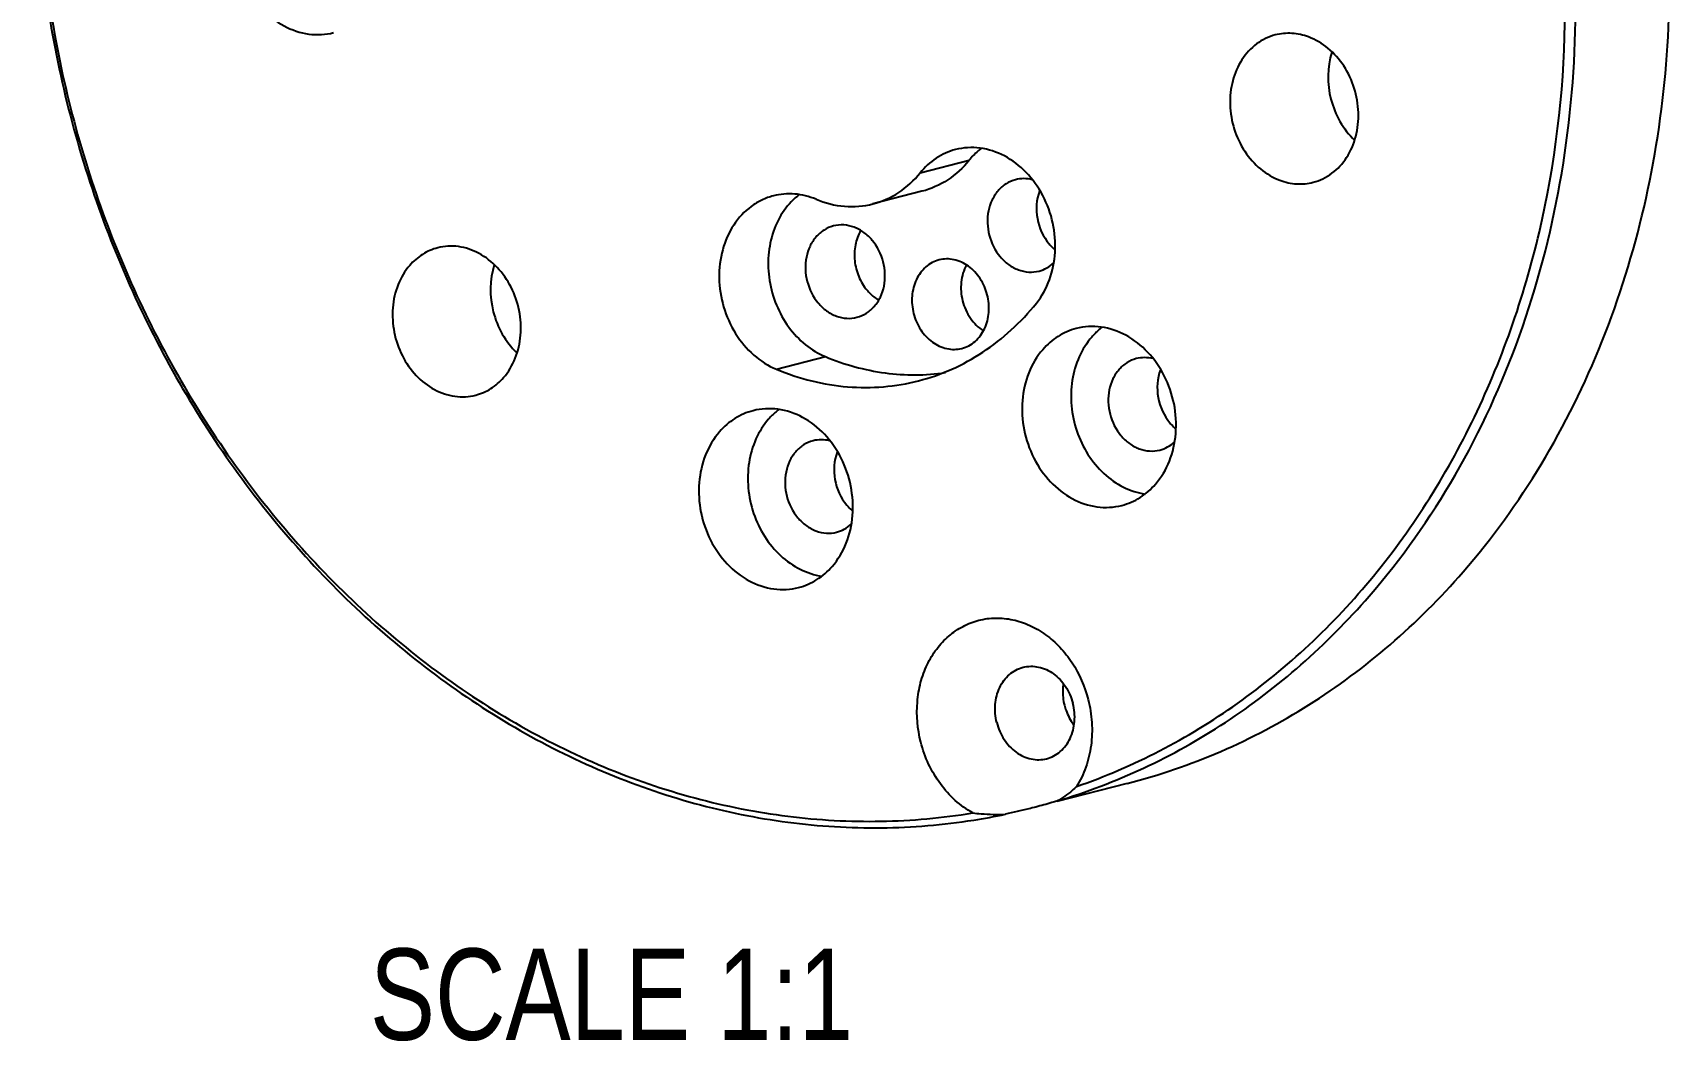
# Model space of a CAD drawing. Header units: millimetres. Extents: x 0 to 420, y 0 to 297.
# Drawn here: x 304.3 to 358.2, y 166.4 to 199.6 of the extents above; entities that cross this region are included whole.
import ezdxf

# ---------------------------------------------------------------- set-up
doc = ezdxf.new("R2010")
doc.units = ezdxf.units.MM
doc.header["$LTSCALE"] = 23.1
doc.layers.get('0').update_dxf_attribs({"linetype": 'CONTINUOUS'})
doc.layers.add('02___PRT_ALL_AXES', color=7, linetype='CONTINUOUS')
doc.layers.add('7_ALL_FEATURES', color=7, linetype='CONTINUOUS')
doc.styles.add('TEXTSTYLE_8', font='txt', dxfattribs={"width": 0.8})

msp = doc.modelspace()

# ---------------------------------------------------------------- linework, layer by layer
at = {"layer": '02___PRT_ALL_AXES', "color": 7, "linetype": 'CONTINUOUS'}
msp.add_line((340.2512, 174.9019), (337.9395, 174.3062), dxfattribs=at)
for points, knots in [([(351.2893, 181.8529), (352.2439, 182.9519), (353.9843, 185.3625), (355.9824, 189.4146), (357.3596, 193.8509), (358.3271, 200.1579), (357.8235, 208.3269), (355.1505, 216.0856), (351.8333, 221.6273), (348.8446, 225.303), (345.4244, 228.4127), (341.661, 230.8732), (337.6524, 232.6159), (333.5055, 233.5907), (330.0127, 233.7371), (327.2792, 233.4497), (325.9391, 233.1739), (325.2789, 233.0037)], [0, 0, 0, 0, 0.0596889, 0.1211981, 0.1845018, 0.249386, 0.3820363, 0.5155769, 0.5814965, 0.6461203, 0.7091129, 0.7702936, 0.8296668, 0.8874382, 0.944008, 0.9720453, 1, 1, 1, 1]), ([(311.5724, 204.6866), (311.3793, 204.4642), (311.0641, 203.9305), (310.8591, 203.0105), (310.9192, 202.0393), (311.2375, 201.114), (311.7832, 200.3266), (312.5047, 199.7579), (313.2068, 199.5187), (313.7682, 199.4953), (314.0414, 199.5375), (314.1735, 199.5715)], [0, 0, 0, 0, 0.1210326, 0.2491154, 0.3820381, 0.5158523, 0.646325, 0.7703588, 0.8872728, 0.9439594, 1, 1, 1, 1]), ([(345.1191, 199.4962), (345.0093, 199.4679), (344.7934, 199.3889), (344.3941, 199.1465), (343.9786, 198.6909), (343.6808, 197.9876), (343.5983, 197.1956), (343.7363, 196.3937), (344.0806, 195.6612), (344.5974, 195.0714), (345.0402, 194.807), (345.2699, 194.7213)], [0, 0, 0, 0, 0.0560325, 0.112708, 0.2295863, 0.3535651, 0.4839817, 0.617766, 0.7507078, 0.8788635, 1, 1, 1, 1]), ([(346.2161, 199.4293), (346.04, 199.495), (345.6722, 199.5768), (345.2961, 199.5418), (345.1191, 199.4962)], [0, 0, 0, 0, 0.5070195, 1, 1, 1, 1]), ([(346.3668, 194.6544), (346.4766, 194.6827), (346.6925, 194.7617), (347.0919, 195.0041), (347.5073, 195.4597), (347.8051, 196.1629), (347.8877, 196.955), (347.7497, 197.7568), (347.4054, 198.4893), (346.8886, 199.0791), (346.4458, 199.3436), (346.2161, 199.4293)], [0, 0, 0, 0, 0.0560325, 0.112708, 0.2295863, 0.3535651, 0.4839817, 0.617766, 0.7507078, 0.8788635, 1, 1, 1, 1]), ([(346.9731, 198.9297), (346.8203, 198.4365), (346.8143, 197.3461), (347.3497, 196.3961), (347.723, 196.0398)], [0, 0, 0, 0, 0.5001028, 1, 1, 1, 1]), ([(337.3702, 194.3656), (337.2658, 194.0824), (337.2245, 193.4432), (337.4901, 192.8632), (337.687, 192.6282)], [0, 0, 0, 0, 0.4961327, 1, 1, 1, 1]), ([(345.2699, 194.7213), (345.446, 194.6555), (345.8138, 194.5738), (346.1899, 194.6088), (346.3668, 194.6544)], [0, 0, 0, 0, 0.5070195, 1, 1, 1, 1]), ([(331.4903, 193.0669), (331.4075, 192.9225), (331.2905, 192.5939), (331.2735, 192.0675), (331.4071, 191.5499), (331.5918, 191.242), (331.7042, 191.108)], [0, 0, 0, 0, 0.2398805, 0.4917667, 0.7481606, 1, 1, 1, 1]), ([(337.687, 192.6282), (337.7011, 192.6115), (337.758, 192.5462), (337.8202, 192.4856), (337.8693, 192.4434)], [0, 0, 0, 0, 0.2522575, 1, 1, 1, 1]), ([(317.5931, 192.5032), (317.418, 192.4581), (317.0756, 192.3093), (316.7951, 192.0642), (316.6732, 191.9239)], [0, 0, 0, 0, 0.4931199, 1, 1, 1, 1]), ([(319.7606, 188.2406), (319.9216, 188.4259), (320.1842, 188.8707), (320.3551, 189.6373), (320.305, 190.4467), (320.0397, 191.2178), (319.585, 191.8739), (318.9837, 192.3479), (318.3987, 192.5472), (317.9308, 192.5667), (317.7031, 192.5315), (317.5931, 192.5032)], [0, 0, 0, 0, 0.1210326, 0.2491154, 0.3820381, 0.5158523, 0.646325, 0.7703588, 0.8872728, 0.9439594, 1, 1, 1, 1]), ([(316.6732, 191.9239), (316.5123, 191.7386), (316.2496, 191.2939), (316.0787, 190.5272), (316.1288, 189.7178), (316.3941, 188.9467), (316.8489, 188.2906), (317.4501, 187.8167), (318.0352, 187.6173), (318.503, 187.5978), (318.7307, 187.633), (318.8408, 187.6614)], [0, 0, 0, 0, 0.1210326, 0.2491154, 0.3820381, 0.5158523, 0.646325, 0.7703588, 0.8872728, 0.9439594, 1, 1, 1, 1]), ([(319.4505, 191.9475), (319.2953, 191.4549), (319.2853, 190.3633), (319.8182, 189.4107), (320.1908, 189.0527)], [0, 0, 0, 0, 0.4998887, 1, 1, 1, 1]), ([(334.9679, 191.9399), (334.8744, 191.7672), (334.7587, 191.369), (334.7923, 190.9584), (334.8433, 190.7584)], [0, 0, 0, 0, 0.4875365, 1, 1, 1, 1]), ([(331.7042, 191.108), (331.7315, 191.0754), (331.8434, 190.952), (331.9749, 190.846), (332.0811, 190.7818)], [0, 0, 0, 0, 0.2553937, 1, 1, 1, 1]), ([(334.8433, 190.7584), (334.8947, 190.5571), (335.0634, 190.1783), (335.3585, 189.8832), (335.5248, 189.7764)], [0, 0, 0, 0, 0.5124534, 1, 1, 1, 1]), ([(341.1807, 184.7348), (341.3739, 184.9572), (341.6891, 185.4909), (341.8941, 186.4109), (341.834, 187.3822), (341.5157, 188.3075), (340.97, 189.0948), (340.2485, 189.6636), (339.5464, 189.9027), (338.985, 189.9262), (338.7118, 189.8839), (338.5797, 189.8499)], [0, 0, 0, 0, 0.1210326, 0.2491154, 0.3820381, 0.5158523, 0.646325, 0.7703588, 0.8872728, 0.9439594, 1, 1, 1, 1]), ([(339.4231, 189.8881), (339.3927, 189.8647), (339.2726, 189.7672), (339.1624, 189.6576), (339.0861, 189.5698)], [0, 0, 0, 0, 0.2479173, 1, 1, 1, 1]), ([(338.5797, 189.8499), (338.3697, 189.7958), (337.9587, 189.6173), (337.6221, 189.3232), (337.4759, 189.1548)], [0, 0, 0, 0, 0.4931199, 1, 1, 1, 1]), ([(339.0861, 189.5698), (338.9185, 189.3768), (338.6362, 188.924), (338.4121, 188.1429), (338.3882, 187.3026), (338.5656, 186.4682), (338.93, 185.7035), (339.455, 185.0676), (340.1012, 184.6112), (340.5935, 184.4501), (340.8383, 184.4132)], [0, 0, 0, 0, 0.118841, 0.2438465, 0.3737079, 0.5057509, 0.6367631, 0.7637869, 0.8849226, 1, 1, 1, 1]), ([(337.4759, 189.1548), (337.2827, 188.9324), (336.9676, 188.3987), (336.7625, 187.4788), (336.8226, 186.5075), (337.141, 185.5822), (337.6866, 184.7948), (338.4081, 184.2261), (339.1102, 183.9869), (339.6716, 183.9635), (339.9448, 184.0057), (340.0769, 184.0398)], [0, 0, 0, 0, 0.1210326, 0.2491154, 0.3820381, 0.5158523, 0.646325, 0.7703588, 0.8872728, 0.9439594, 1, 1, 1, 1]), ([(340.5518, 188.8607), (340.4428, 188.8327), (340.2295, 188.7397), (339.9632, 188.5064), (339.7653, 188.1962), (339.6067, 187.7045), (339.6323, 187.027), (339.8774, 186.5364), (340.0473, 186.3337)], [0, 0, 0, 0, 0.1120151, 0.2271682, 0.3475652, 0.4737505, 0.7368239, 1, 1, 1, 1]), ([(341.0962, 188.8612), (341.0066, 188.8832), (340.8232, 188.9065), (340.6395, 188.8833), (340.5518, 188.8607)], [0, 0, 0, 0, 0.5046356, 1, 1, 1, 1]), ([(341.3421, 188.49), (341.2367, 188.2065), (341.1941, 187.5658), (341.4601, 186.9842), (341.6575, 186.7487)], [0, 0, 0, 0, 0.4960593, 1, 1, 1, 1]), ([(318.8408, 187.6614), (319.0158, 187.7064), (319.3582, 187.8553), (319.6388, 188.1003), (319.7606, 188.2406)], [0, 0, 0, 0, 0.4931199, 1, 1, 1, 1]), ([(330.5582, 182.0362), (330.7513, 182.2586), (331.0665, 182.7923), (331.2715, 183.7123), (331.2115, 184.6835), (330.8931, 185.6088), (330.3474, 186.3962), (329.6259, 186.9649), (328.9238, 187.2041), (328.3625, 187.2275), (328.0892, 187.1853), (327.9571, 187.1512)], [0, 0, 0, 0, 0.1210326, 0.2491154, 0.3820381, 0.5158523, 0.646325, 0.7703588, 0.8872728, 0.9439594, 1, 1, 1, 1]), ([(328.8005, 187.1894), (328.7701, 187.1661), (328.65, 187.0686), (328.5398, 186.9589), (328.4635, 186.8711)], [0, 0, 0, 0, 0.2479173, 1, 1, 1, 1]), ([(327.9571, 187.1512), (327.7471, 187.0972), (327.3362, 186.9186), (326.9995, 186.6245), (326.8533, 186.4562)], [0, 0, 0, 0, 0.4931199, 1, 1, 1, 1]), ([(328.4635, 186.8711), (328.2959, 186.6781), (328.0137, 186.2253), (327.7895, 185.4442), (327.7656, 184.6039), (327.943, 183.7695), (328.3074, 183.0048), (328.8324, 182.3689), (329.4786, 181.9126), (329.9709, 181.7514), (330.2157, 181.7145)], [0, 0, 0, 0, 0.118841, 0.2438465, 0.3737079, 0.5057509, 0.6367631, 0.7637869, 0.8849226, 1, 1, 1, 1]), ([(341.6575, 186.7487), (341.6721, 186.7313), (341.7312, 186.6636), (341.7961, 186.6009), (341.8473, 186.5574)], [0, 0, 0, 0, 0.2523661, 1, 1, 1, 1]), ([(326.8533, 186.4562), (326.6601, 186.2338), (326.345, 185.7001), (326.1399, 184.7801), (326.2, 183.8088), (326.5184, 182.8835), (327.0641, 182.0962), (327.7856, 181.5274), (328.4877, 181.2883), (329.049, 181.2648), (329.3223, 181.3071), (329.4544, 181.3411)], [0, 0, 0, 0, 0.1210326, 0.2491154, 0.3820381, 0.5158523, 0.646325, 0.7703588, 0.8872728, 0.9439594, 1, 1, 1, 1]), ([(329.9292, 186.1621), (329.8202, 186.134), (329.6069, 186.041), (329.3407, 185.8077), (329.1427, 185.4975), (328.9842, 185.0058), (329.0097, 184.3284), (329.2549, 183.8377), (329.4247, 183.6351)], [0, 0, 0, 0, 0.1120151, 0.2271682, 0.3475652, 0.4737505, 0.7368239, 1, 1, 1, 1]), ([(330.4736, 186.1625), (330.384, 186.1846), (330.2006, 186.2078), (330.0169, 186.1846), (329.9292, 186.1621)], [0, 0, 0, 0, 0.5046356, 1, 1, 1, 1]), ([(340.0473, 186.3337), (340.1291, 186.2361), (340.3119, 186.063), (340.6359, 185.8856), (340.9833, 185.809), (341.2159, 185.8307), (341.3253, 185.8588)], [0, 0, 0, 0, 0.2664044, 0.5206102, 0.7636312, 1, 1, 1, 1]), ([(341.3253, 185.8588), (341.4131, 185.8814), (341.5851, 185.9501), (341.7346, 186.059), (341.8024, 186.1217)], [0, 0, 0, 0, 0.4953677, 1, 1, 1, 1]), ([(330.7195, 185.7914), (330.6142, 185.5078), (330.5716, 184.8671), (330.8375, 184.2855), (331.0349, 184.05)], [0, 0, 0, 0, 0.4960593, 1, 1, 1, 1]), ([(340.0769, 184.0398), (340.287, 184.0938), (340.6979, 184.2724), (341.0345, 184.5665), (341.1807, 184.7348)], [0, 0, 0, 0, 0.4931199, 1, 1, 1, 1]), ([(331.0349, 184.05), (331.0495, 184.0326), (331.1087, 183.9649), (331.1735, 183.9022), (331.2247, 183.8587)], [0, 0, 0, 0, 0.2523661, 1, 1, 1, 1]), ([(329.4247, 183.6351), (329.5065, 183.5375), (329.6893, 183.3643), (330.0133, 183.1869), (330.3607, 183.1103), (330.5933, 183.132), (330.7027, 183.1602)], [0, 0, 0, 0, 0.2664044, 0.5206102, 0.7636312, 1, 1, 1, 1]), ([(330.7027, 183.1602), (330.7905, 183.1828), (330.9625, 183.2514), (331.112, 183.3604), (331.1798, 183.423)], [0, 0, 0, 0, 0.4953677, 1, 1, 1, 1]), ([(329.4544, 181.3411), (329.6644, 181.3952), (330.0753, 181.5738), (330.412, 181.8679), (330.5582, 182.0362)], [0, 0, 0, 0, 0.4931199, 1, 1, 1, 1]), ([(340.2512, 174.9019), (341.3007, 175.1724), (343.3685, 175.8821), (346.2817, 177.4225), (348.963, 179.4131), (350.5494, 181.0011), (351.2893, 181.8529)], [0, 0, 0, 0, 0.2457085, 0.4932163, 0.7442125, 1, 1, 1, 1]), ([(338.1485, 178.162), (338.1409, 178.1055), (338.1213, 177.8754), (338.1473, 177.6418), (338.1903, 177.4735)], [0, 0, 0, 0, 0.2472043, 1, 1, 1, 1]), ([(338.1903, 177.4735), (338.2048, 177.4163), (338.2734, 177.1929), (338.3845, 176.9822), (338.4886, 176.8421)], [0, 0, 0, 0, 0.25265, 1, 1, 1, 1])]:
    msp.add_open_spline(points, degree=3, knots=knots, dxfattribs=at)
at = {"layer": '7_ALL_FEATURES', "color": 9, "linetype": 'CONTINUOUS'}
for p, q in [((333.4468, 194.9643), (335.057, 195.3793)), ((328.7219, 188.5135), (330.3321, 188.9284))]:
    msp.add_line(p, q, dxfattribs=at)
at = {"layer": '7_ALL_FEATURES', "color": 7, "linetype": 'CONTINUOUS'}
msp.add_line((333.5069, 194.3588), (331.8967, 193.9438), dxfattribs=at)
msp.add_arc((331.9719, 194.2666), 20.8182, 278.94371, 281.85172, dxfattribs=at)
for points, knots in [([(338.5879, 174.8031), (339.5226, 175.1277), (341.3566, 175.9164), (343.9273, 177.4852), (346.2908, 179.4207), (348.4128, 181.6937), (350.2638, 184.2716), (352.3561, 188.1007), (354.1477, 193.4635), (354.8834, 200.3483), (354.2009, 207.3809), (352.1422, 214.1703), (349.8959, 218.3415), (348.5791, 220.2698)], [0, 0, 0, 0, 0.0557702, 0.1120776, 0.1692126, 0.2274159, 0.2868512, 0.3476066, 0.4728413, 0.6025762, 0.735152, 0.8683897, 1, 1, 1, 1]), ([(348.203, 181.0576), (349.2685, 182.2842), (351.1887, 185.0032), (353.2986, 189.6058), (354.6252, 194.65), (355.1272, 199.9684), (354.7911, 205.3882), (353.6285, 210.7334), (351.6787, 215.8287), (349.8767, 218.9808), (348.8634, 220.4629)], [0, 0, 0, 0, 0.1155545, 0.2350398, 0.3583129, 0.4847552, 0.6133916, 0.7430121, 0.8723052, 1, 1, 1, 1]), ([(304.6596, 210.2584), (304.345, 207.8955), (304.2278, 203.0514), (305.5248, 195.9035), (308.2154, 189.1692), (312.1485, 183.2364), (316.334, 179.1964), (320.0678, 176.7031), (322.9854, 175.2391), (326.0036, 174.1864), (329.0788, 173.5612), (332.1643, 173.3736), (334.2058, 173.5437), (335.2084, 173.7016)], [0, 0, 0, 0, 0.1309136, 0.2638392, 0.3964368, 0.5264191, 0.6519893, 0.712904, 0.772472, 0.8307696, 0.8879554, 0.9442615, 1, 1, 1, 1]), ([(304.7442, 210.241), (304.4253, 207.8888), (304.2999, 203.0641), (305.5856, 195.9434), (308.2659, 189.2355), (312.1887, 183.3301), (316.3651, 179.3152), (320.0902, 176.844), (323, 175.3973), (326.0092, 174.3628), (329.0738, 173.7565), (332.1468, 173.5885), (334.1782, 173.7718), (335.1752, 173.9361)], [0, 0, 0, 0, 0.1309186, 0.2638804, 0.3965185, 0.526524, 0.6520868, 0.7129874, 0.7725357, 0.8308116, 0.8879766, 0.9442728, 1, 1, 1, 1]), ([(334.6094, 195.7297), (334.3853, 195.6719), (333.9472, 195.476), (333.5965, 195.1502), (333.4468, 194.9643)], [0, 0, 0, 0, 0.4922587, 1, 1, 1, 1]), ([(335.057, 195.3793), (334.8575, 195.1314), (334.3899, 194.6971), (333.8057, 194.4358), (333.5069, 194.3588)], [0, 0, 0, 0, 0.5077009, 1, 1, 1, 1]), ([(337.2692, 190.6848), (337.4526, 190.9126), (337.7474, 191.4514), (337.9276, 192.367), (337.8493, 193.3254), (337.5206, 194.2329), (336.9728, 195.0013), (336.2562, 195.5538), (335.5628, 195.7843), (335.0092, 195.8053), (334.7397, 195.7632), (334.6094, 195.7297)], [0, 0, 0, 0, 0.1216706, 0.2501939, 0.3832273, 0.5168564, 0.6469872, 0.7706878, 0.8873872, 0.9440076, 1, 1, 1, 1]), ([(335.4508, 195.7664), (335.4147, 195.7385), (335.2722, 195.6215), (335.144, 195.4873), (335.057, 195.3793)], [0, 0, 0, 0, 0.24742, 1, 1, 1, 1]), ([(331.8967, 193.9439), (332.1955, 194.0209), (332.7797, 194.2821), (333.2472, 194.7165), (333.4468, 194.9643)], [0, 0, 0, 0, 0.4922628, 1, 1, 1, 1]), ([(336.5813, 194.7403), (336.4723, 194.7122), (336.2591, 194.6192), (335.9928, 194.3859), (335.7948, 194.0757), (335.6363, 193.584), (335.6618, 192.9066), (335.907, 192.4159), (336.0768, 192.2133)], [0, 0, 0, 0, 0.1120151, 0.2271682, 0.3475652, 0.4737505, 0.7368239, 1, 1, 1, 1]), ([(337.1326, 194.739), (337.042, 194.7619), (336.8562, 194.7863), (336.6701, 194.7631), (336.5813, 194.7403)], [0, 0, 0, 0, 0.5047439, 1, 1, 1, 1]), ([(328.6263, 194.2097), (328.4963, 194.1761), (328.2406, 194.083), (327.767, 193.798), (327.2719, 193.2631), (326.9111, 192.4358), (326.801, 191.5008), (326.949, 190.5494), (327.34, 189.6729), (327.9364, 188.9571), (328.4523, 188.6258), (328.7219, 188.5135)], [0, 0, 0, 0, 0.0559847, 0.1125946, 0.2292596, 0.3529062, 0.4829811, 0.6165792, 0.7496294, 0.8782239, 1, 1, 1, 1]), ([(329.485, 194.2597), (329.2908, 194.1128), (328.9405, 193.7435), (328.5927, 193.0482), (328.4311, 192.2541), (328.4662, 191.4217), (328.6937, 190.6128), (329.0973, 189.8876), (329.6471, 189.301), (330.0981, 189.0259), (330.3321, 188.9284)], [0, 0, 0, 0, 0.1148113, 0.2355547, 0.3621475, 0.4928288, 0.6247805, 0.7548783, 0.880438, 1, 1, 1, 1]), ([(330.0279, 194.0958), (329.8052, 194.1885), (329.3363, 194.3078), (328.8527, 194.268), (328.6263, 194.2097)], [0, 0, 0, 0, 0.5078849, 1, 1, 1, 1]), ([(330.0279, 194.0958), (330.3249, 193.9721), (330.9501, 193.813), (331.5949, 193.8661), (331.8967, 193.9439)], [0, 0, 0, 0, 0.5078794, 1, 1, 1, 1]), ([(330.5984, 193.22), (330.4895, 193.192), (330.2762, 193.099), (330.0099, 192.8657), (329.8119, 192.5555), (329.6534, 192.0638), (329.679, 191.3863), (329.9241, 190.8957), (330.0939, 190.693)], [0, 0, 0, 0, 0.1120151, 0.2271682, 0.3475652, 0.4737505, 0.7368239, 1, 1, 1, 1]), ([(331.8765, 192.7451), (331.7947, 192.8427), (331.6118, 193.0159), (331.2878, 193.1933), (330.9405, 193.2699), (330.7078, 193.2482), (330.5984, 193.22)], [0, 0, 0, 0, 0.2664044, 0.5206102, 0.7636312, 1, 1, 1, 1]), ([(331.372, 190.2181), (331.481, 190.2462), (331.6942, 190.3392), (331.9605, 190.5725), (332.1585, 190.8827), (332.317, 191.3744), (332.2914, 192.0518), (332.0463, 192.5425), (331.8765, 192.7451)], [0, 0, 0, 0, 0.1120151, 0.2271682, 0.3475652, 0.4737505, 0.7368239, 1, 1, 1, 1]), ([(334.0689, 192.1034), (333.9898, 192.083), (333.8348, 192.0227), (333.5548, 191.8299), (333.2868, 191.462), (333.1504, 190.9162), (333.1852, 190.531), (333.2331, 190.3434)], [0, 0, 0, 0, 0.1139544, 0.2297689, 0.4710568, 0.7296736, 1, 1, 1, 1]), ([(335.6532, 190.9582), (335.6052, 191.1466), (335.4503, 191.5028), (335.0669, 191.9175), (334.6532, 192.1119), (334.3137, 192.146), (334.1482, 192.1238), (334.0689, 192.1034)], [0, 0, 0, 0, 0.270314, 0.528987, 0.7702848, 0.8860786, 1, 1, 1, 1]), ([(336.0768, 192.2133), (336.1586, 192.1157), (336.3415, 191.9425), (336.6655, 191.7651), (337.0128, 191.6885), (337.2454, 191.7102), (337.3549, 191.7384)], [0, 0, 0, 0, 0.2664044, 0.5206102, 0.7636312, 1, 1, 1, 1]), ([(337.3549, 191.7384), (337.4441, 191.7614), (337.6191, 191.8316), (337.7705, 191.9435), (337.839, 192.0078)], [0, 0, 0, 0, 0.4952187, 1, 1, 1, 1]), ([(334.8175, 189.1983), (334.8965, 189.2187), (335.0516, 189.279), (335.3315, 189.4718), (335.5995, 189.8397), (335.7359, 190.3854), (335.7011, 190.7707), (335.6532, 190.9582)], [0, 0, 0, 0, 0.1139544, 0.2297689, 0.4710568, 0.7296736, 1, 1, 1, 1]), ([(330.0939, 190.693), (330.1758, 190.5954), (330.3586, 190.4223), (330.6826, 190.2449), (331.0299, 190.1683), (331.2626, 190.19), (331.372, 190.2181)], [0, 0, 0, 0, 0.2664044, 0.5206102, 0.7636312, 1, 1, 1, 1]), ([(333.3939, 188.1337), (333.7671, 188.2298), (334.5019, 188.4863), (335.5309, 189.0511), (336.4693, 189.785), (337.0164, 190.3708), (337.2692, 190.6848)], [0, 0, 0, 0, 0.2451745, 0.4923874, 0.7435257, 1, 1, 1, 1]), ([(333.2331, 190.3434), (333.2812, 190.1551), (333.436, 189.7989), (333.8194, 189.3841), (334.2331, 189.1898), (334.5726, 189.1557), (334.7382, 189.1779), (334.8175, 189.1983)], [0, 0, 0, 0, 0.270314, 0.528987, 0.7702848, 0.8860786, 1, 1, 1, 1]), ([(330.3321, 188.9284), (330.9595, 188.6671), (332.266, 188.3032), (333.6249, 188.3068), (334.2774, 188.4023)], [0, 0, 0, 0, 0.507502, 1, 1, 1, 1]), ([(328.7219, 188.5135), (329.0982, 188.3567), (329.8672, 188.1013), (331.0554, 187.9054), (332.2416, 187.9053), (333.0169, 188.0365), (333.3939, 188.1337)], [0, 0, 0, 0, 0.25659, 0.5077506, 0.7549153, 1, 1, 1, 1]), ([(337.9357, 174.3211), (338.9112, 174.6129), (340.8299, 175.3445), (343.5317, 176.8558), (346.0247, 178.76), (347.5081, 180.2576), (348.203, 181.0576)], [0, 0, 0, 0, 0.2456437, 0.4932866, 0.7443501, 1, 1, 1, 1]), ([(333.4693, 176.2624), (333.3603, 176.6895), (333.3002, 177.3587), (333.4444, 178.2141), (333.6578, 178.8053), (333.9701, 179.327), (334.3703, 179.759), (334.8437, 180.0836), (335.3717, 180.2869), (335.9328, 180.3603), (336.5041, 180.301), (337.0625, 180.1126), (337.5868, 179.8035), (338.0575, 179.3862), (338.5941, 178.7038), (338.8621, 178.0874), (338.9711, 177.6601)], [0, 0, 0, 0, 0.1348083, 0.2005501, 0.2643083, 0.3258435, 0.3852588, 0.4430043, 0.4998332, 0.5566761, 0.6144606, 0.6739327, 0.7355325, 0.7993531, 0.8651461, 1, 1, 1, 1]), ([(335.9682, 176.9009), (335.9187, 177.0947), (335.8827, 177.4928), (336.0237, 178.0567), (336.3006, 178.4369), (336.5899, 178.6361), (336.7501, 178.6984), (336.8318, 178.7195)], [0, 0, 0, 0, 0.2703263, 0.5289431, 0.7702311, 0.8860457, 1, 1, 1, 1]), ([(336.8318, 178.7195), (336.9137, 178.7406), (337.0848, 178.7635), (337.4356, 178.7283), (337.8631, 178.5274), (338.2593, 178.0989), (338.4193, 177.7308), (338.469, 177.5362)], [0, 0, 0, 0, 0.1139213, 0.2297152, 0.4710132, 0.7296861, 1, 1, 1, 1]), ([(337.6053, 175.7176), (337.687, 175.7386), (337.8472, 175.8009), (338.1365, 176.0002), (338.4134, 176.3803), (338.5544, 176.9443), (338.5184, 177.3424), (338.469, 177.5362)], [0, 0, 0, 0, 0.1139545, 0.2297687, 0.4710568, 0.7296735, 1, 1, 1, 1]), ([(338.9711, 177.6601), (339.0342, 177.4129), (339.1138, 176.9092), (339.0889, 176.1545), (338.9208, 175.4389), (338.713, 175.002), (338.5879, 174.8031)], [0, 0, 0, 0, 0.2589297, 0.5138732, 0.7615733, 1, 1, 1, 1]), ([(335.9682, 176.9009), (336.0178, 176.7063), (336.1778, 176.3382), (336.574, 175.9096), (337.0015, 175.7088), (337.3523, 175.6735), (337.5234, 175.6965), (337.6053, 175.7176)], [0, 0, 0, 0, 0.270314, 0.5289869, 0.7702849, 0.8860785, 1, 1, 1, 1]), ([(335.1752, 173.9361), (334.97, 174.051), (334.5782, 174.3356), (334.0875, 174.8838), (333.7039, 175.5347), (333.5324, 176.0151), (333.4693, 176.2624)], [0, 0, 0, 0, 0.2385172, 0.4862693, 0.7411906, 1, 1, 1, 1]), ([(338.5879, 174.8031), (338.5414, 174.7569), (338.3425, 174.573), (338.1163, 174.4187), (337.9357, 174.3211)], [0, 0, 0, 0, 0.2418538, 1, 1, 1, 1]), ([(337.9357, 174.3211), (337.8843, 174.3052), (337.657, 174.2367), (337.4279, 174.1744), (337.2502, 174.1286)], [0, 0, 0, 0, 0.2267977, 1, 1, 1, 1]), ([(335.1752, 173.9361), (335.2659, 173.9253), (335.6221, 173.8893), (335.9813, 173.8798), (336.2476, 173.8922)], [0, 0, 0, 0, 0.2553134, 1, 1, 1, 1]), ([(337.2502, 174.1286), (337.1723, 174.1085), (336.8392, 174.0248), (336.5044, 173.9482), (336.2476, 173.8922)], [0, 0, 0, 0, 0.2344219, 1, 1, 1, 1])]:
    msp.add_open_spline(points, degree=3, knots=knots, dxfattribs=at)

# ---------------------------------------------------------------- texts
at = {"color": 2, "linetype": 'CONTINUOUS', "insert": (331.242, 169.4791), "char_height": 3, "width": 24.675, "attachment_point": 3, "line_spacing_factor": 0.9, "style": 'TEXTSTYLE_8'}
msp.add_mtext('SCALE 1:1', dxfattribs=at)

doc.saveas('drawing.dxf')
